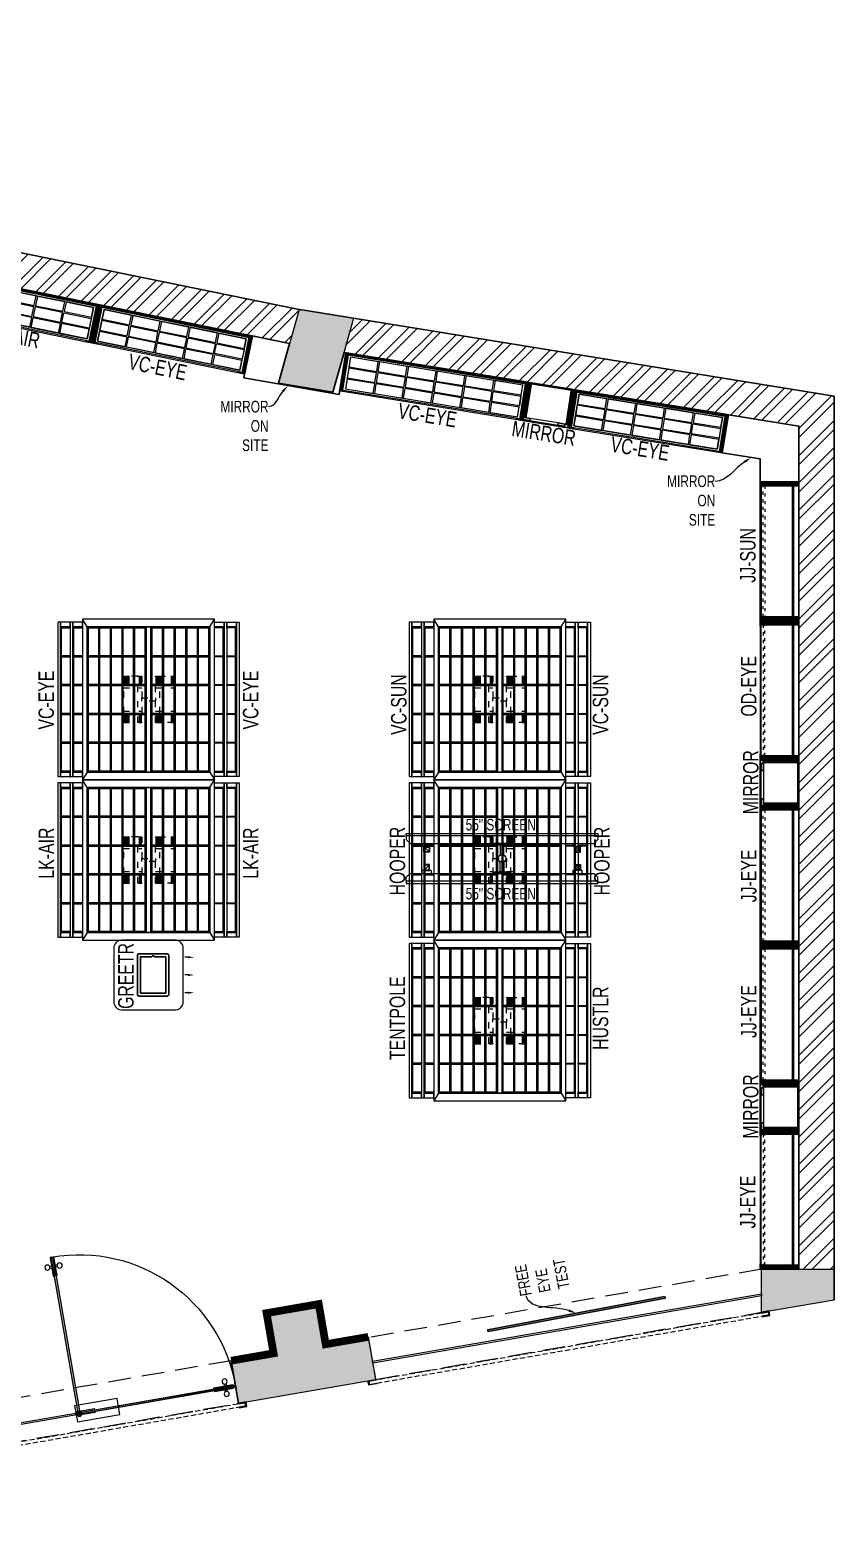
# Model space of a CAD drawing. Header units: feet. Extents: x 5858550 to 5870167, y -5283948 to -5274256.
# Drawn here: x 5864957 to 5870167, y -5283929 to -5274256 of the extents above; entities that cross this region are included whole.
import ezdxf
from ezdxf import colors
from ezdxf.entities.mleader import LeaderData, LeaderLine
from ezdxf.math import Vec2, Vec3

# ---------------------------------------------------------------- set-up
doc = ezdxf.new("R2010")
doc.units = ezdxf.units.FT
doc.header["$LTSCALE"] = 33
doc.header["$MEASUREMENT"] = 0
for name, pattern in [('ACAD_ISO03W100', [30, 12, -18]), ('DASHDOT2', [0.5, 0.25, -0.125, 0, -0.125]), ('HIDDEN', [9.525, 6.35, -3.175]), ('HIDDENX2', [0.75, 0.5, -0.25])]:
    doc.linetypes.add(name, pattern=pattern)
for name, color, linetype, lineweight in [('A-COL', 243, 'Continuous', 9), ('A-Glazing', 4, 'Continuous', 20), ('A-shutter', 8, 'Continuous', 18), ('beam', 90, 'Continuous', 9), ('column hatch', 5, 'Continuous', 0), ('Glazing', 141, 'Continuous', 15), ('LENS-DIM', 252, 'Continuous', 5), ('LENS-PARTITION', 21, 'Continuous', 25), ('LENS-TEXT', 31, 'Continuous', 5), ('LENS_TEXT', 31, 'Continuous', 5), ('LK-EQPMT', 3, 'Continuous', 18), ('LK-FF&E FLOOR', 1, 'Continuous', 9), ('LK-FF&E WALL', 1, 'Continuous', 9), ('LK-IT', 3, 'Continuous', 18), ('LK-MIRROR', 133, 'Continuous', 13), ('LN-ELEVATION-1', 81, 'Continuous', 25), ('LN-ELEVATION-2', 103, 'Continuous', 20), ('LN-ELEVATION-3', 125, 'Continuous', 18), ('LN-ELEVATION-4', 145, 'Continuous', 13), ('LN-ELEVATION-5', 167, 'Continuous', 5), ('LN-HATCH', 251, 'Continuous', 0), ('PLANO-CARPET', 3, 'Continuous', 18), ('PLANO-TXT', 252, 'Continuous', 5), ('rolling shutter', 1, 'Continuous', 5)]:
    doc.layers.add(name, color=color, linetype=linetype, lineweight=lineweight)
doc.layers.add('A-WALL', color=1, linetype='Continuous')
doc.styles.add('LK TXT', font='GILC____.TTF', dxfattribs={"height": 100})
doc.styles.get("Standard").update_dxf_attribs({"font": 'GILC____.TTF'})
pattern_1 = [(45, (7858558.917, 3503823.203), (-4.4901280605, 4.4901280605), [])]
pattern_2 = [(45, (4208834.247, 1706614.74), (-4.4901280605, 4.4901280605), [])]
pattern_3 = [(45, (4209134.247, 1706614.74), (-4.4901280605, 4.4901280605), [])]
pattern_4 = [(45, (7858054.0837, 3504049.203), (-4.4901280605, 4.4901280605), [])]

# ---------------------------------------------------------------- blocks, each defined once
blk = doc.blocks.new('*U41')
at = {"layer": 'A-shutter', "color": 5, "ltscale": 10}
for points in [[(41038450.5, -1561539.2), (41038450.5, -1561544.2), (41038405.5, -1561544.2), (41038405.5, -1561564.2), (41038450.5, -1561564.2), (41038450.5, -1561569.2), (41038400.5, -1561569.2), (41038400.5, -1561539.2)], [(41040988.2, -1561539.2), (41040988.2, -1561544.2), (41041033.2, -1561544.2), (41041033.2, -1561564.2), (41040988.2, -1561564.2), (41040988.2, -1561569.2), (41041038.2, -1561569.2), (41041038.2, -1561539.2)]]:
    blk.add_lwpolyline(points, close=True, dxfattribs=at)
at = {"layer": 'A-shutter', "color": 5, "linetype": 'HIDDENX2', "ltscale": 2}
blk.add_lwpolyline([(41038405.5, -1561544.2), (41038405.5, -1561564.2), (41041033.2, -1561564.2), (41041033.2, -1561544.2)], close=True, dxfattribs=at)
blk = doc.blocks.new('*U42')
at = {"layer": 'A-shutter', "color": 5, "ltscale": 10}
for points in [[(41038450.5, -1561539.2), (41038450.5, -1561544.2), (41038405.5, -1561544.2), (41038405.5, -1561564.2), (41038450.5, -1561564.2), (41038450.5, -1561569.2), (41038400.5, -1561569.2), (41038400.5, -1561539.2)], [(41041097.5, -1561539.2), (41041097.5, -1561544.2), (41041142.5, -1561544.2), (41041142.5, -1561564.2), (41041097.5, -1561564.2), (41041097.5, -1561569.2), (41041147.5, -1561569.2), (41041147.5, -1561539.2)]]:
    blk.add_lwpolyline(points, close=True, dxfattribs=at)
at = {"layer": 'A-shutter', "color": 5, "linetype": 'HIDDENX2', "ltscale": 2}
blk.add_lwpolyline([(41038405.5, -1561544.2), (41038405.5, -1561564.2), (41041142.5, -1561564.2), (41041142.5, -1561544.2)], close=True, dxfattribs=at)
blk = doc.blocks.new('A$C068cc6a0')
at = {"layer": 'column hatch'}
h = blk.add_hatch(color=8, dxfattribs=at)
h.dxf.hatch_style = 1
h.paths.add_polyline_path([(1609.4, -4214.4), (1330, -4214.4), (1330, -4544.6), (1609.4, -4544.6)])
h.paths.add_polyline_path([(1866.3, -352.1), (1582.5, -294.2), (1511.7, -577.3), (1812.6, -626.1)])
h.paths.add_polyline_path([(5298.5, -1037.3), (4945.3, -980), (4811.7, -1458.5), (5164.9, -1515.8)])
h.paths.add_polyline_path([(5393.3, -7636.6), (5118, -7684.5), (5072.7, -7424.1), (4734.9, -7482.8), (4780.2, -7743.2), (4504.9, -7791.1), (4552.7, -8066.4), (5441.1, -7911.9)])
h.paths.add_polyline_path([(8411.3, -7197.9), (7941.4, -7197.9), (7941.4, -7477.3), (8411.3, -7395.6)])
h.paths.add_polyline_path([(1924.9, -8241), (1646.2, -8261), (1642.5, -8210.3), (1363.9, -8230.3), (1367.5, -8281), (1304.1, -8285.5), (1088.8, -8301), (1108.8, -8579.7), (1944.9, -8519.7)])
at = {"layer": 'LN-HATCH'}
h = blk.add_hatch(dxfattribs=at)
h.set_pattern_fill('ANSI32', color=256, scale=333, angle=180)
h.set_pattern_definition([(225, (-5972315.66, 5275308.9), (88.2999593, -88.2999593), []), (225, (-5972374.53, 5275308.9), (88.2999593, -88.2999593), [])])
h.paths.add_polyline_path([(-2365.3, -3862.6), (-2381.2, -4116.1), (-429.2, -4238.1), (-413.3, -3984.6)], flags=17)
h.paths.add_polyline_path([(-1524.1, 528), (1524.1, -528), (1582.5, -294.2), (1497, -276.7), (-1698.9, 830.5), (-2544.8, -3584.5), (-3205.3, -8843.2), (-2973.1, -8829), (-2381.2, -4116.1), (-2365.3, -3862.6)])
h.paths.add_polyline_path([(1866.3, -352.1), (1822.3, -576.5), (4883.4, -1201.6), (4945.3, -980), (4924.6, -976.7)])
h.paths.add_polyline_path([(5298.5, -1037.3), (5236.6, -1258.9), (8182.7, -1736.8), (8182.7, -7197.9), (8411.3, -7197.9), (8411.3, -1542.2)])
at = {"layer": 'A-COL'}
for p, q in [((4945.3, -980), (4811.7, -1458.5)), ((5298.5, -1037.3), (5164.9, -1515.8)), ((5164.9, -1515.8), (4811.7, -1458.5)), ((7941.4, -7477.3), (7941.4, -7197.9)), ((7941.4, -7197.9), (8411.3, -7197.9)), ((4734.9, -7482.8), (5072.7, -7424.1)), ((5072.7, -7424.1), (5118, -7684.5)), ((7941.4, -7477.3), (8411.3, -7395.6)), ((4780.2, -7743.2), (4734.9, -7482.8)), ((5118, -7684.5), (5393.3, -7636.6)), ((5393.3, -7636.6), (5441.1, -7911.9)), ((4780.2, -7743.2), (4504.9, -7791.1)), ((4504.9, -7791.1), (4552.7, -8066.4)), ((4552.7, -8066.4), (5441.1, -7911.9))]:
    blk.add_line(p, q, dxfattribs=at)
at = {"layer": 'A-Glazing'}
for points in [[(5420.8, -7794.8), (7941.4, -7358.5), (7941.4, -7370.7), (5422.8, -7806.6)], [(1936.3, -8400.5), (4532.7, -7951.2), (4534.8, -7963), (1937.2, -8412.6)]]:
    blk.add_lwpolyline(points, close=True, dxfattribs=at)
at = {"layer": 'A-WALL'}
for p, q in [((1497, -276.7), (4924.6, -976.7)), ((1822.3, -576.5), (4883.4, -1201.6)), ((8411.3, -1542.2), (4924.6, -976.7)), ((8182.7, -1736.8), (5236.6, -1258.9)), ((8411.3, -7395.6), (8411.3, -1542.2)), ((8182.7, -7197.9), (8182.7, -1736.8))]:
    blk.add_line(p, q, dxfattribs=at)
at = {"layer": 'beam', "linetype": 'HIDDEN', "ltscale": 0.7}
for points in [[(7941.4, -7477.3), (7941.4, -7197.9), (5394, -7640.7), (5441.1, -7911.9)], [(4552.7, -8066.4), (4504.9, -7791.1), (1924.9, -8241), (1944.9, -8519.7)]]:
    blk.add_lwpolyline(points, close=True, dxfattribs=at)
at = {"layer": 'rolling shutter', "rotation": 9.861570858047878}
for name, p in [('*U41', (-40694084.7, -5498032.4)), ('*U42', (-40697580.9, -5498640.2))]:
    blk.add_blockref(name, p, dxfattribs=at)
blk = doc.blocks.new('VC HD 1010')
at = {"layer": 'LN-HATCH', "ltscale": 0.5}
h = blk.add_hatch(dxfattribs=at)
h.set_pattern_fill('ANSI31', color=256, scale=2)
h.set_pattern_definition([(45, (3761554.586, 1795022.936), (-4.490128061, 4.490128061), [])])
h.paths.add_polyline_path([(-505.2, 24), (-505.2, -166), (-499.2, -166), (-499.2, -176), (-505.2, -176), (-505.2, -220), (-487.2, -220), (-487.2, 24)])
h = blk.add_hatch(dxfattribs=at)
h.set_pattern_fill('ANSI31', color=256, scale=2)
h.set_pattern_definition(pattern_1)
h.paths.add_polyline_path([(504.8, 24), (504.8, -166), (498.8, -166), (498.8, -176), (504.8, -176), (504.8, -220), (486.8, -220), (486.8, 24)])
h = blk.add_hatch(dxfattribs=at)
h.set_pattern_fill('ANSI31', color=256, scale=2)
h.set_pattern_definition([(45, (7858741.917, 3503823.203), (-4.4901280605, 4.4901280605), [])])
h.paths.add_polyline_path([(-470.2, -220), (-470.2, -226), (-505.2, -226), (-505.2, -220)])
h = blk.add_hatch(dxfattribs=at)
h.set_pattern_fill('ANSI31', color=256, scale=2)
h.set_pattern_definition(pattern_1)
h.paths.add_polyline_path([(476.8, -220), (476.8, -226), (511.8, -226), (511.8, -220)])
at = {"layer": 'LN-ELEVATION-1', "ltscale": 0.5}
for points in [[(-505.2, 24), (-505.2, -166), (-499.2, -166), (-499.2, -176), (-505.2, -176), (-505.2, -220), (-487.2, -220), (-487.2, 24)], [(486.8, 12), (-487.2, 12), (-487.2, 18), (486.8, 18)], [(504.8, 24), (504.8, -166), (498.8, -166), (498.8, -176), (504.8, -176), (504.8, -220), (486.8, -220), (486.8, 24)], [(-470.2, -220), (-470.2, -226), (-505.2, -226), (-505.2, -220)], [(469.8, -220), (469.8, -226), (504.8, -226), (504.8, -220)]]:
    blk.add_lwpolyline(points, close=True, dxfattribs=at)
at = {"layer": 'LN-ELEVATION-2', "ltscale": 0.5}
blk.add_lwpolyline([(470.2, 0), (-470.2, 0), (-470.2, -208), (470.2, -208)], close=True, dxfattribs=at)
at = {"layer": 'LN-ELEVATION-3', "ltscale": 0.5}
for p, q in [((-487.2, 24), (486.8, 24)), ((-470.2, -220), (469.8, -220)), ((469.8, -226), (-470.2, -226))]:
    blk.add_line(p, q, dxfattribs=at)
for points in [[(-470.2, 0), (-288.5, 0), (-288.5, -64), (-470.2, -64)], [(-280.5, 0), (-98.8, 0), (-98.8, -64), (-280.5, -64)], [(-90.8, 0), (90.8, 0), (90.8, -64), (-90.8, -64)], [(98.8, 0), (280.5, 0), (280.5, -64), (98.8, -64)], [(288.5, 0), (470.2, 0), (470.2, -64), (288.5, -64)], [(-470.2, -136), (-288.5, -136), (-288.5, -72), (-470.2, -72)], [(-280.5, -72), (-98.8, -72), (-98.8, -136), (-280.5, -136)], [(-90.8, -72), (90.8, -72), (90.8, -136), (-90.8, -136)], [(98.8, -72), (280.5, -72), (280.5, -136), (98.8, -136)], [(288.5, -72), (470.2, -72), (470.2, -136), (288.5, -136)], [(-470.2, -144), (-288.5, -144), (-288.5, -208), (-470.2, -208)], [(-280.5, -144), (-98.8, -144), (-98.8, -208), (-280.5, -208)], [(-90.8, -144), (90.8, -144), (90.8, -208), (-90.8, -208)], [(98.8, -144), (280.5, -144), (280.5, -208), (98.8, -208)], [(288.5, -144), (470.2, -144), (470.2, -208), (288.5, -208)]]:
    blk.add_lwpolyline(points, close=True, dxfattribs=at)
blk = doc.blocks.new('GREETR 450x450')
at = {"layer": 'LN-ELEVATION-1', "linetype": 'ByBlock', "lineweight": -2}
for p, q in [((481.3, 339.7), (461, 339.7)), ((481.3, 225), (461, 225)), ((481.3, 110.3), (461, 110.3))]:
    blk.add_line(p, q, dxfattribs=at)
at = {"layer": 'LN-ELEVATION-1'}
for points in [[(355.5, 98.3), (355.5, 352.3, 0.414214), (345.5, 362.3), (163.5, 362.3, 0.414214), (153.5, 352.3), (153.5, 98.3, 0.414214), (163.5, 88.3), (345.5, 88.3, 0.414214)], [(264, 342.8), (336.5, 342.8), (336.5, 107.8), (172.5, 107.8), (172.5, 342.8), (245, 342.8, 0.327538), (246.9, 344.2, -0.733799), (262.1, 344.2, 0.327538)]]:
    blk.add_lwpolyline(points, format="xyb", close=True, dxfattribs=at)
at = {"layer": 'LN-ELEVATION-1', "linetype": 'ByBlock', "lineweight": -2}
for points in [[(481.3, 346.4), (481.3, 333.1), (521.3, 339.7)], [(481.3, 231.7), (481.3, 218.3), (521.3, 225)], [(481.3, 116.9), (481.3, 103.6), (521.3, 110.3)]]:
    blk.add_solid(points, dxfattribs=at)
at = {"layer": 'LN-ELEVATION-2'}
blk.add_lwpolyline([(50, 0), (400, 0, 0.414214), (450, 50), (450, 400, 0.414214), (400, 450), (50, 450, 0.414214), (0, 400), (0, 50, 0.414214)], format="xyb", close=True, dxfattribs=at)
at = {"layer": 'LENS-TEXT', "color": 0, "linetype": 'Continuous', "ltscale": 3, "insert": (78.9, 218.7), "char_height": 100, "attachment_point": 5, "rotation": 90, "style": 'LK TXT'}
blk.add_mtext_dynamic_manual_height_columns('GREETR', width=353.056, gutter_width=0.5, heights=[0], dxfattribs=at)
blk = doc.blocks.new('JJ SH 900')
at = {"layer": 'LN-HATCH', "ltscale": 0.5}
h = blk.add_hatch(dxfattribs=at)
h.set_pattern_fill('ANSI31', color=256, scale=50)
h.paths.add_polyline_path([(-911.8, 0), (-911.8, -190), (-905.8, -190), (-905.8, -200), (-911.8, -200), (-911.8, -244), (-886.8, -244), (-886.8, 0)])
h = blk.add_hatch(dxfattribs=at)
h.set_pattern_fill('ANSI31', color=256, scale=2)
h.set_pattern_definition(pattern_2)
h.paths.add_polyline_path([(-11.8, 0), (-11.8, -190), (-17.8, -190), (-17.8, -200), (-11.8, -200), (-11.8, -244), (-36.8, -244), (-36.8, 0)])
h = blk.add_hatch(dxfattribs=at)
h.set_pattern_fill('ANSI31', color=256, scale=2)
h.set_pattern_definition(pattern_3)
h.paths.add_polyline_path([(-36.8, -40), (-886.8, -40), (-886.8, -34), (-36.8, -34)])
h = blk.add_hatch(dxfattribs=at)
h.set_pattern_fill('ANSI31', color=256, scale=2)
h.set_pattern_definition(pattern_3)
h.paths.add_polyline_path([(-876.8, -244), (-876.8, -250), (-911.8, -250), (-911.8, -244)])
h = blk.add_hatch(dxfattribs=at)
h.set_pattern_fill('ANSI31', color=256, scale=2)
h.set_pattern_definition(pattern_2)
h.paths.add_polyline_path([(-46.8, -244), (-46.8, -250), (-11.8, -250), (-11.8, -244)])
at = {"layer": 'LN-ELEVATION-1', "ltscale": 0.5}
for points in [[(-911.8, 0), (-911.8, -190), (-905.8, -190), (-905.8, -200), (-911.8, -200), (-911.8, -244), (-886.8, -244), (-886.8, 0)], [(-11.8, 0), (-11.8, -190), (-17.8, -190), (-17.8, -200), (-11.8, -200), (-11.8, -244), (-36.8, -244), (-36.8, 0)], [(-36.8, -40), (-886.8, -40), (-886.8, -34), (-36.8, -34)], [(-876.8, -244), (-876.8, -250), (-911.8, -250), (-911.8, -244)], [(-46.8, -244), (-46.8, -250), (-11.8, -250), (-11.8, -244)]]:
    blk.add_lwpolyline(points, close=True, dxfattribs=at)
at = {"layer": 'LN-ELEVATION-3', "ltscale": 0.5}
for p, q in [((-886.8, 0), (-36.8, 0)), ((-876.8, -244), (-46.8, -244)), ((-46.8, -250), (-876.8, -250))]:
    blk.add_line(p, q, dxfattribs=at)
at = {"layer": 'LN-ELEVATION-4', "linetype": 'ACAD_ISO03W100', "ltscale": 0.05}
blk.add_lwpolyline([(-886.8, -220), (-36.8, -220), (-36.8, -232), (-886.8, -232)], close=True, dxfattribs=at)
blk = doc.blocks.new('MIRROR')
at = {"layer": 'LN-HATCH', "ltscale": 0.5}
h = blk.add_hatch(dxfattribs=at)
h.set_pattern_fill('ANSI31', color=256, scale=2)
h.set_pattern_definition([(45, (4060433.7416, 1708720.787), (-4.4901280605, 4.4901280605), [])])
h.paths.add_polyline_path([(212.9, 101.3), (230.9, 101.3), (230.9, -127.7), (212.9, -127.7)])
h.paths.add_polyline_path([(230.9, 95.3), (494.9, 95.3), (494.9, 101.3), (230.9, 101.3)])
h.paths.add_polyline_path([(512.9, 101.3), (494.9, 101.3), (494.9, -127.7), (512.9, -127.7)])
at = {"layer": 'Defpoints'}
blk.add_lwpolyline([(512.9, 101.3), (212.9, 101.3), (212.9, -148.7), (512.9, -148.7)], close=True, dxfattribs=at)
at = {"layer": 'LN-ELEVATION-1'}
for points in [[(212.9, 101.3), (230.9, 101.3), (230.9, -127.7), (212.9, -127.7)], [(230.9, 95.3), (494.9, 95.3), (494.9, 101.3), (230.9, 101.3)], [(512.9, 101.3), (494.9, 101.3), (494.9, -127.7), (512.9, -127.7)], [(259.9, -141.7), (259.9, -127.7), (214.9, -127.7), (214.9, -148.7), (223.9, -148.7), (223.9, -147.2), (216.4, -147.2), (216.4, -141.7)], [(442.9, -141.7), (442.9, -127.7), (487.9, -127.7), (487.9, -148.7), (478.9, -148.7), (478.9, -147.2), (486.4, -147.2), (486.4, -141.7)], [(504.9, -148.7), (504.9, -147.2), (509.4, -147.2), (509.4, -129.2), (487.9, -129.2), (487.9, -127.7), (510.9, -127.7), (510.9, -148.7)]]:
    blk.add_lwpolyline(points, close=True, dxfattribs=at)
at = {"layer": 'LN-ELEVATION-2', "color": 4, "lineweight": 0}
blk.add_lwpolyline([(216.4, -141.7), (486.4, -141.7), (486.4, -147.2), (216.4, -147.2)], close=True, dxfattribs=at)
at = {"layer": 'LN-ELEVATION-2'}
blk.add_lwpolyline([(259.9, -141.7), (442.9, -141.7), (442.9, -127.7), (259.9, -127.7)], close=True, dxfattribs=at)
at = {"layer": 'LN-ELEVATION-4', "ltscale": 0.5}
blk.add_line((478.9, -148.7), (223.9, -148.7), dxfattribs=at)
blk = doc.blocks.new('VC HD 1200')
at = {"layer": 'LN-HATCH', "ltscale": 0.5}
h = blk.add_hatch(dxfattribs=at)
h.set_pattern_fill('ANSI31', color=256, scale=2)
h.set_pattern_definition([(45, (3760859.753, 1795248.936), (-4.490128061, 4.490128061), [])])
h.paths.add_polyline_path([(-1200, 250), (-1200, 60), (-1194, 60), (-1194, 50), (-1200, 50), (-1200, 6), (-1182, 6), (-1182, 250)])
h = blk.add_hatch(dxfattribs=at)
h.set_pattern_fill('ANSI31', color=256, scale=2)
h.set_pattern_definition(pattern_4)
h.paths.add_polyline_path([(0, 250), (0, 60), (-6, 60), (-6, 50), (0, 50), (0, 6), (-18, 6), (-18, 250)])
h = blk.add_hatch(dxfattribs=at)
h.set_pattern_fill('ANSI31', color=256, scale=2)
h.set_pattern_definition([(45, (7858047.0837, 3504049.203), (-4.4901280605, 4.4901280605), [])])
h.paths.add_polyline_path([(-1165, 6), (-1165, 0), (-1200, 0), (-1200, 6)])
h = blk.add_hatch(dxfattribs=at)
h.set_pattern_fill('ANSI31', color=256, scale=2)
h.set_pattern_definition(pattern_4)
h.paths.add_polyline_path([(-28, 6), (-28, 0), (0, 0), (0, 6)])
at = {"layer": 'LN-ELEVATION-1', "ltscale": 0.5}
for points in [[(-1200, 250), (-1200, 60), (-1194, 60), (-1194, 50), (-1200, 50), (-1200, 6), (-1182, 6), (-1182, 250)], [(-18, 238), (-1182, 238), (-1182, 244), (-18, 244)], [(0, 250), (0, 60), (-6, 60), (-6, 50), (0, 50), (0, 6), (-18, 6), (-18, 250)], [(-1165, 6), (-1165, 0), (-1200, 0), (-1200, 6)], [(-35, 6), (-35, 0), (0, 0), (0, 6)]]:
    blk.add_lwpolyline(points, close=True, dxfattribs=at)
at = {"layer": 'LN-ELEVATION-3', "ltscale": 0.5}
for p, q in [((-1182, 250), (-18, 250)), ((-1165, 6), (-35, 6)), ((-35, 0), (-1165, 0))]:
    blk.add_line(p, q, dxfattribs=at)
for points in [[(-1165, 226), (-35, 226), (-35, 18), (-1165, 18)], [(-1165, 226), (-983.3, 226), (-983.3, 162), (-1165, 162)], [(-975.3, 226), (-793.7, 226), (-793.7, 162), (-975.3, 162)], [(-785.7, 226), (-604, 226), (-604, 162), (-785.7, 162)], [(-596, 226), (-414.3, 226), (-414.3, 162), (-596, 162)], [(-406.3, 226), (-224.7, 226), (-224.7, 162), (-406.3, 162)], [(-216.7, 226), (-35, 226), (-35, 162), (-216.7, 162)], [(-1165, 90), (-983.3, 90), (-983.3, 154), (-1165, 154)], [(-975.3, 154), (-793.7, 154), (-793.7, 90), (-975.3, 90)], [(-785.7, 154), (-604, 154), (-604, 90), (-785.7, 90)], [(-596, 154), (-414.3, 154), (-414.3, 90), (-596, 90)], [(-406.3, 154), (-224.7, 154), (-224.7, 90), (-406.3, 90)], [(-216.7, 154), (-35, 154), (-35, 90), (-216.7, 90)], [(-1165, 82), (-983.3, 82), (-983.3, 18), (-1165, 18)], [(-975.3, 82), (-793.7, 82), (-793.7, 18), (-975.3, 18)], [(-785.7, 82), (-604, 82), (-604, 18), (-785.7, 18)], [(-596, 82), (-414.3, 82), (-414.3, 18), (-596, 18)], [(-406.3, 82), (-224.7, 82), (-224.7, 18), (-406.3, 18)], [(-216.7, 82), (-35, 82), (-35, 18), (-216.7, 18)]]:
    blk.add_lwpolyline(points, close=True, dxfattribs=at)
blk = doc.blocks.new('ffgd')
at = {"layer": 'LN-ELEVATION-4', "linetype": 'ACAD_ISO03W100', "ltscale": 0.1}
blk.add_lwpolyline([(0, 47.3), (0, -41.5), (-20, -41.5), (-20, 47.3)], close=True, dxfattribs=at)
at = {"layer": 'LN-ELEVATION-5', "linetype": 'ACAD_ISO03W100', "ltscale": 0.1}
for p, q in [((-159.9, 165.7), (-159.9, 47.3)), ((-159.7, 165.7), (-159.7, 47.3)), ((-159.4, 165.7), (-159.4, 47.3)), ((-159, 165.7), (-159, 47.3)), ((-158.5, 165.7), (-158.5, 47.3)), ((-157.9, 165.7), (-157.9, 47.3)), ((-157.1, 165.7), (-157.1, 47.3)), ((-156.1, 165.7), (-156.1, 47.3)), ((-154.1, 165.7), (-154.1, 47.3)), ((-151.1, 165.7), (-151.1, 47.3)), ((-146.1, 165.7), (-146.1, 47.3)), ((-141.1, 165.7), (-141.1, 47.3)), ((-135.1, 165.7), (-135.1, 47.3)), ((-128.1, 165.7), (-128.1, 47.3)), ((-120.1, 165.7), (-120.1, 47.3)), ((-111.1, 165.7), (-111.1, 47.3)), ((-102.1, 165.7), (-102.1, 47.3)), ((-85, 165.7), (-85, 47.3)), ((65, 165.7), (65, 47.3)), ((82.1, 165.7), (82.1, 47.3)), ((91.1, 165.7), (91.1, 47.3)), ((100.1, 165.7), (100.1, 47.3)), ((108.1, 165.7), (108.1, 47.3)), ((115.1, 165.7), (115.1, 47.3)), ((121.1, 165.7), (121.1, 47.3)), ((126.1, 165.7), (126.1, 47.3)), ((131.1, 165.7), (131.1, 47.3)), ((134.1, 165.7), (134.1, 47.3)), ((136.1, 165.7), (136.1, 47.3)), ((137.1, 165.7), (137.1, 47.3)), ((137.9, 165.7), (137.9, 47.3)), ((138.5, 165.7), (138.5, 47.3)), ((139, 165.7), (139, 47.3)), ((139.4, 165.7), (139.4, 47.3)), ((139.7, 165.7), (139.7, 47.3)), ((139.9, 165.7), (139.9, 47.3)), ((-159.9, -41.5), (-159.9, -159.9)), ((-159.7, -41.5), (-159.7, -159.9)), ((-159.4, -41.5), (-159.4, -159.9)), ((-159, -41.5), (-159, -159.9)), ((-158.5, -41.5), (-158.5, -159.9)), ((-157.9, -41.5), (-157.9, -159.9)), ((-157.1, -41.5), (-157.1, -159.9)), ((-156.1, -41.5), (-156.1, -159.9)), ((-154.1, -41.5), (-154.1, -159.9)), ((-151.1, -41.5), (-151.1, -159.9)), ((-146.1, -41.5), (-146.1, -159.9)), ((-141.1, -41.5), (-141.1, -159.9)), ((-135.1, -41.5), (-135.1, -159.9)), ((-128.1, -41.5), (-128.1, -159.9)), ((-120.1, -41.5), (-120.1, -159.9)), ((-111.1, -41.5), (-111.1, -159.9)), ((-102.1, -41.5), (-102.1, -159.9)), ((-85, -41.5), (-85, -159.9)), ((65, -41.5), (65, -159.9)), ((82.1, -41.5), (82.1, -159.9)), ((91.1, -41.5), (91.1, -159.9)), ((100.1, -41.5), (100.1, -159.9)), ((108.1, -41.5), (108.1, -159.9)), ((115.1, -41.5), (115.1, -159.9)), ((121.1, -41.5), (121.1, -159.9)), ((126.1, -41.5), (126.1, -159.9)), ((131.1, -41.5), (131.1, -159.9)), ((134.1, -41.5), (134.1, -159.9)), ((136.1, -41.5), (136.1, -159.9)), ((137.1, -41.5), (137.1, -159.9)), ((137.9, -41.5), (137.9, -159.9)), ((138.5, -41.5), (138.5, -159.9)), ((139, -41.5), (139, -159.9)), ((139.4, -41.5), (139.4, -159.9)), ((139.7, -41.5), (139.7, -159.9)), ((139.9, -41.5), (139.9, -159.9))]:
    blk.add_line(p, q, dxfattribs=at)
for points in [[(140, 73), (140, 165.7), (-160, 165.7), (-160, 73)], [(140, -67.1), (140, -159.9), (-160, -159.9), (-160, -67.1)]]:
    blk.add_lwpolyline(points, dxfattribs=at)
for points in [[(140, 73), (140, 47.3), (-160, 47.3), (-160, 73)], [(140, -41.5), (140, -67.1), (-160, -67.1), (-160, -41.5)]]:
    blk.add_lwpolyline(points, close=True, dxfattribs=at)
blk = doc.blocks.new('EURO 1040 x 1175')
at = {"layer": 'LN-ELEVATION-1'}
for points in [[(-470, -327.4), (470, -327.4), (470, 467.6), (-470, 467.6)], [(-470, 85.1), (470, 85.1), (470, 467.6), (-470, 467.6)], [(-470, 386.6), (-283.2, 386.6), (-283.2, 392.6), (-470, 392.6)], [(-283.2, 85.1), (-277.2, 85.1), (-277.2, 467.6), (-283.2, 467.6)], [(-277.2, 386.6), (-96.4, 386.6), (-96.4, 392.6), (-277.2, 392.6)], [(-96.4, 85.1), (-90.4, 85.1), (-90.4, 467.6), (-96.4, 467.6)], [(-90.4, 386.6), (90.4, 386.6), (90.4, 392.6), (-90.4, 392.6)], [(90.4, 85.1), (96.4, 85.1), (96.4, 467.6), (90.4, 467.6)], [(96.4, 386.6), (277.2, 386.6), (277.2, 392.6), (96.4, 392.6)], [(277.2, 85.1), (283.2, 85.1), (283.2, 467.6), (277.2, 467.6)], [(283.2, 386.6), (470, 386.6), (470, 392.6), (283.2, 392.6)], [(-470, 311.2), (-283.2, 311.2), (-283.2, 317.2), (-470, 317.2)], [(-277.2, 311.2), (-96.4, 311.2), (-96.4, 317.2), (-277.2, 317.2)], [(-90.4, 311.2), (90.4, 311.2), (90.4, 317.2), (-90.4, 317.2)], [(96.4, 311.2), (277.2, 311.2), (277.2, 317.2), (96.4, 317.2)], [(283.2, 311.2), (470, 311.2), (470, 317.2), (283.2, 317.2)], [(-470, 235.8), (-283.2, 235.8), (-283.2, 241.8), (-470, 241.8)], [(-277.2, 235.8), (-96.4, 235.8), (-96.4, 241.8), (-277.2, 241.8)], [(-90.4, 235.8), (90.4, 235.8), (90.4, 241.8), (-90.4, 241.8)], [(96.4, 235.8), (277.2, 235.8), (277.2, 241.8), (96.4, 241.8)], [(283.2, 235.8), (470, 235.8), (470, 241.8), (283.2, 241.8)], [(-470, 160.4), (-283.2, 160.4), (-283.2, 166.4), (-470, 166.4)], [(-277.2, 160.4), (-96.4, 160.4), (-96.4, 166.4), (-277.2, 166.4)], [(-90.4, 160.4), (90.4, 160.4), (90.4, 166.4), (-90.4, 166.4)], [(96.4, 160.4), (277.2, 160.4), (277.2, 166.4), (96.4, 166.4)], [(283.2, 160.4), (470, 160.4), (470, 166.4), (283.2, 166.4)], [(-470, 85.1), (470, 85.1), (470, 55.1), (-470, 55.1)], [(-470, 55.1), (470, 55.1), (470, -327.4), (-470, -327.4)], [(-283.2, 55.1), (-277.2, 55.1), (-277.2, -327.4), (-283.2, -327.4)], [(-96.4, 55.1), (-90.4, 55.1), (-90.4, -327.4), (-96.4, -327.4)], [(90.4, 55.1), (96.4, 55.1), (96.4, -327.4), (90.4, -327.4)], [(277.2, 55.1), (283.2, 55.1), (283.2, -327.4), (277.2, -327.4)], [(-470, -20.3), (-283.2, -20.3), (-283.2, -26.3), (-470, -26.3)], [(-470, -95.7), (-283.2, -95.7), (-283.2, -101.7), (-470, -101.7)], [(-277.2, -20.3), (-96.4, -20.3), (-96.4, -26.3), (-277.2, -26.3)], [(-277.2, -95.7), (-96.4, -95.7), (-96.4, -101.7), (-277.2, -101.7)], [(-90.4, -20.3), (90.4, -20.3), (90.4, -26.3), (-90.4, -26.3)], [(-90.4, -95.7), (90.4, -95.7), (90.4, -101.7), (-90.4, -101.7)], [(96.4, -20.3), (277.2, -20.3), (277.2, -26.3), (96.4, -26.3)], [(96.4, -95.7), (277.2, -95.7), (277.2, -101.7), (96.4, -101.7)], [(283.2, -20.3), (470, -20.3), (470, -26.3), (283.2, -26.3)], [(283.2, -95.7), (470, -95.7), (470, -101.7), (283.2, -101.7)], [(-470, -171.1), (-283.2, -171.1), (-283.2, -177.1), (-470, -177.1)], [(-277.2, -171.1), (-96.4, -171.1), (-96.4, -177.1), (-277.2, -177.1)], [(-90.4, -171.1), (90.4, -171.1), (90.4, -177.1), (-90.4, -177.1)], [(96.4, -171.1), (277.2, -171.1), (277.2, -177.1), (96.4, -177.1)], [(283.2, -171.1), (470, -171.1), (470, -177.1), (283.2, -177.1)], [(-470, -246.4), (-283.2, -246.4), (-283.2, -252.4), (-470, -252.4)], [(-277.2, -246.4), (-96.4, -246.4), (-96.4, -252.4), (-277.2, -252.4)], [(-90.4, -246.4), (90.4, -246.4), (90.4, -252.4), (-90.4, -252.4)], [(96.4, -246.4), (277.2, -246.4), (277.2, -252.4), (96.4, -252.4)], [(283.2, -246.4), (470, -246.4), (470, -252.4), (283.2, -252.4)]]:
    blk.add_lwpolyline(points, close=True, dxfattribs=at)
for points in [[(-283.2, 461.6), (-464, 461.6), (-464, 317.2)], [(-96.4, 461.6), (-277.2, 461.6)], [(90.4, 461.6), (-90.4, 461.6)], [(277.2, 461.6), (96.4, 461.6)], [(464, 317.2), (464, 461.6), (283.2, 461.6)], [(-464, 311.2), (-464, 241.8)], [(464, 241.8), (464, 311.2)], [(-464, 235.8), (-464, 166.4)], [(464, 166.4), (464, 235.8)], [(-464, 160.4), (-464, 91.1), (-283.2, 91.1)], [(283.2, 91.1), (464, 91.1), (464, 160.4)], [(-464, -20.3), (-464, 49.1), (-283.2, 49.1)], [(-277.2, 91.1), (-96.4, 91.1)], [(-277.2, 49.1), (-96.4, 49.1)], [(-90.4, 91.1), (90.4, 91.1)], [(-90.4, 49.1), (90.4, 49.1)], [(96.4, 91.1), (277.2, 91.1)], [(96.4, 49.1), (277.2, 49.1)], [(283.2, 49.1), (464, 49.1), (464, -20.3)], [(-464, -95.7), (-464, -26.3)], [(464, -26.3), (464, -95.7)], [(-464, -171.1), (-464, -101.7)], [(-283.2, -321.4), (-464, -321.4), (-464, -177.1)], [(464, -177.1), (464, -321.4), (283.2, -321.4)], [(464, -101.7), (464, -171.1)], [(-96.4, -321.4), (-277.2, -321.4)], [(90.4, -321.4), (-90.4, -321.4)], [(277.2, -321.4), (96.4, -321.4)]]:
    blk.add_lwpolyline(points, dxfattribs=at)
at = {"layer": 'LN-ELEVATION-2'}
blk.add_lwpolyline([(-520, -357.4), (520, -357.4), (520, 497.6), (-520, 497.6)], close=True, dxfattribs=at)
for points in [[(-470, 467.6), (-520, 497.6)], [(470, 467.6), (520, 497.6)], [(-470, -327.4), (-520, -357.4)], [(470, -327.4), (520, -357.4)]]:
    blk.add_lwpolyline(points, dxfattribs=at)
at = {"layer": 'LN-ELEVATION-3'}
for points in [[(-500, 559.6), (500, 559.6), (500, 577.6), (-500, 577.6)], [(-500, 497.6), (-470, 497.6), (-470, 559.6), (-500, 559.6)], [(470, 497.6), (500, 497.6), (500, 559.6), (470, 559.6)], [(-500, -357.4), (-470, -357.4), (-470, -419.4), (-500, -419.4)], [(470, -357.4), (500, -357.4), (500, -419.4), (470, -419.4)], [(-500, -419.4), (500, -419.4), (500, -437.4), (-500, -437.4)]]:
    blk.add_lwpolyline(points, close=True, dxfattribs=at)
at = {"layer": 'LN-ELEVATION-4'}
for points in [[(-500, 639.6), (500, 639.6), (500, 657.6), (-500, 657.6)], [(-500, 577.6), (-470, 577.6), (-470, 639.6), (-500, 639.6)], [(470, 577.6), (500, 577.6), (500, 639.6), (470, 639.6)], [(-470, 497.6), (-464, 497.6), (-464, 559.6), (-470, 559.6)], [(-464, 553.6), (-283.2, 553.6), (-283.2, 559.6), (-464, 559.6)], [(-283.2, 497.6), (-277.2, 497.6), (-277.2, 559.6), (-283.2, 559.6)], [(-277.2, 553.6), (-96.4, 553.6), (-96.4, 559.6), (-277.2, 559.6)], [(-96.4, 497.6), (-90.4, 497.6), (-90.4, 559.6), (-96.4, 559.6)], [(-90.4, 553.6), (90.4, 553.6), (90.4, 559.6), (-90.4, 559.6)], [(90.4, 497.6), (96.4, 497.6), (96.4, 559.6), (90.4, 559.6)], [(96.4, 553.6), (277.2, 553.6), (277.2, 559.6), (96.4, 559.6)], [(277.2, 497.6), (283.2, 497.6), (283.2, 559.6), (277.2, 559.6)], [(283.2, 553.6), (464, 553.6), (464, 559.6), (283.2, 559.6)], [(464, 497.6), (470, 497.6), (470, 559.6), (464, 559.6)], [(-470, -357.4), (-464, -357.4), (-464, -419.4), (-470, -419.4)], [(-283.2, -357.4), (-277.2, -357.4), (-277.2, -419.4), (-283.2, -419.4)], [(-96.4, -357.4), (-90.4, -357.4), (-90.4, -419.4), (-96.4, -419.4)], [(90.4, -357.4), (96.4, -357.4), (96.4, -419.4), (90.4, -419.4)], [(277.2, -357.4), (283.2, -357.4), (283.2, -419.4), (277.2, -419.4)], [(464, -357.4), (470, -357.4), (470, -419.4), (464, -419.4)], [(-500, -437.4), (-470, -437.4), (-470, -499.4), (-500, -499.4)], [(-464, -413.4), (-283.2, -413.4), (-283.2, -419.4), (-464, -419.4)], [(-277.2, -413.4), (-96.4, -413.4), (-96.4, -419.4), (-277.2, -419.4)], [(-90.4, -413.4), (90.4, -413.4), (90.4, -419.4), (-90.4, -419.4)], [(96.4, -413.4), (277.2, -413.4), (277.2, -419.4), (96.4, -419.4)], [(283.2, -413.4), (464, -413.4), (464, -419.4), (283.2, -419.4)], [(470, -437.4), (500, -437.4), (500, -499.4), (470, -499.4)], [(-500, -499.4), (500, -499.4), (500, -517.4), (-500, -517.4)]]:
    blk.add_lwpolyline(points, close=True, dxfattribs=at)
at = {"layer": 'LN-ELEVATION-5'}
for points in [[(-470, 577.6), (-464, 577.6), (-464, 639.6), (-470, 639.6)], [(-464, 633.6), (-283.2, 633.6), (-283.2, 639.6), (-464, 639.6)], [(-283.2, 577.6), (-277.2, 577.6), (-277.2, 639.6), (-283.2, 639.6)], [(-277.2, 633.6), (-96.4, 633.6), (-96.4, 639.6), (-277.2, 639.6)], [(-96.4, 577.6), (-90.4, 577.6), (-90.4, 639.6), (-96.4, 639.6)], [(-90.4, 633.6), (90.4, 633.6), (90.4, 639.6), (-90.4, 639.6)], [(90.4, 577.6), (96.4, 577.6), (96.4, 639.6), (90.4, 639.6)], [(96.4, 633.6), (277.2, 633.6), (277.2, 639.6), (96.4, 639.6)], [(277.2, 577.6), (283.2, 577.6), (283.2, 639.6), (277.2, 639.6)], [(283.2, 633.6), (464, 633.6), (464, 639.6), (283.2, 639.6)], [(464, 577.6), (470, 577.6), (470, 639.6), (464, 639.6)], [(-470, -437.4), (-464, -437.4), (-464, -499.4), (-470, -499.4)], [(-283.2, -437.4), (-277.2, -437.4), (-277.2, -499.4), (-283.2, -499.4)], [(-96.4, -437.4), (-90.4, -437.4), (-90.4, -499.4), (-96.4, -499.4)], [(90.4, -437.4), (96.4, -437.4), (96.4, -499.4), (90.4, -499.4)], [(277.2, -437.4), (283.2, -437.4), (283.2, -499.4), (277.2, -499.4)], [(464, -437.4), (470, -437.4), (470, -499.4), (464, -499.4)], [(-464, -493.4), (-283.2, -493.4), (-283.2, -499.4), (-464, -499.4)], [(-277.2, -493.4), (-96.4, -493.4), (-96.4, -499.4), (-277.2, -499.4)], [(-90.4, -493.4), (90.4, -493.4), (90.4, -499.4), (-90.4, -499.4)], [(96.4, -493.4), (277.2, -493.4), (277.2, -499.4), (96.4, -499.4)], [(283.2, -493.4), (464, -493.4), (464, -499.4), (283.2, -499.4)]]:
    blk.add_lwpolyline(points, close=True, dxfattribs=at)
at = {"layer": 'LENS-DIM'}
blk.add_blockref('ffgd', (10, 67.1), dxfattribs=at)
blk = doc.blocks.new('Entrance Door')
at = {"layer": 'Glazing', "ltscale": 111}
blk.add_hatch(color=256, dxfattribs=at).paths.add_polyline_path([(18, -35), (18, -1235), (30, -1235), (30, -35)])
at = {"layer": 'Glazing'}
for p, q in [((30, -54), (18, -66)), ((1118, -31), (1118, -54)), ((1118, -89), (1118, -66)), ((1133, -31), (1133, -54)), ((1133, -89), (1133, -66))]:
    blk.add_line(p, q, dxfattribs=at)
at = {"layer": 'Glazing', "ltscale": 44}
for p, q in [((-5, -1156), (18, -1156)), ((-5, -1171), (18, -1171)), ((53, -1156), (30, -1156)), ((53, -1171), (30, -1171))]:
    blk.add_line(p, q, dxfattribs=at)
at = {"layer": 'Glazing'}
for points in [[(320, -120), (0, -120), (0, 0), (320, 0)], [(0, -54), (142, -54), (142, -47), (0, -47)], [(0, -66), (142, -66), (142, -74), (0, -74)], [(1181, -54), (1038, -54), (1038, -47), (1181, -47)], [(1181, -66), (1038, -66), (1038, -74), (1181, -74)]]:
    blk.add_lwpolyline(points, close=True, dxfattribs=at)
at = {"layer": 'Glazing', "ltscale": 222}
blk.add_lwpolyline([(-2, -66), (1199, -66), (1199, -54), (-2, -54)], close=True, dxfattribs=at)
at = {"layer": 'Glazing', "ltscale": 111}
blk.add_lwpolyline([(18, -35), (18, -1235), (30, -1235), (30, -35)], close=True, dxfattribs=at)
at = {"layer": 'Glazing', "ltscale": 44}
for points in [[(18, -1093), (18, -1235), (10, -1235), (10, -1093)], [(30, -1093), (30, -1235), (37, -1235), (37, -1093)]]:
    blk.add_lwpolyline(points, close=True, dxfattribs=at)
at = {"layer": 'Glazing'}
for centre, radius in [((1125, -14), 19), ((24, -59), 19.8), ((1125, -107), 19)]:
    blk.add_circle(centre, radius, dxfattribs=at)
at = {"layer": 'Glazing', "ltscale": 44}
for centre in [(-22, -1164), (70, -1164)]:
    blk.add_circle(centre, 19, dxfattribs=at)
at = {"layer": 'Glazing', "ltscale": 222}
blk.add_arc((24, -60), 1175, 270, 359.9996, dxfattribs=at)
blk = doc.blocks.new('55INCH')
at = {"layer": 'LK-EQPMT', "ltscale": 12}
for p, q in [((2111558.8, 1135690.5), (2111583.2, 1135690.5)), ((2111583.2, 1135690.5), (2111607.7, 1135666)), ((2111607.7, 1134473.9), (2111607.7, 1135666)), ((2111607.7, 1135587.9), (2111627.2, 1135587.9)), ((2111627.2, 1135529.3), (2111607.7, 1135529.3)), ((2111627.2, 1135587.9), (2111627.2, 1135529.3)), ((2111627.2, 1134610.6), (2111607.7, 1134610.6)), ((2111607.7, 1134552), (2111627.2, 1134552)), ((2111627.2, 1134610.6), (2111627.2, 1134552)), ((2111558.8, 1134449.5), (2111583.2, 1134449.5)), ((2111583.2, 1134449.5), (2111607.7, 1134473.9))]:
    blk.add_line(p, q, dxfattribs=at)
at = {"layer": 'LK-EQPMT'}
for p, q in [((2111661.6, 1135543.3), (2111631, 1135573.9)), ((2111661.6, 1135573.9), (2111631, 1135543.3)), ((2111661.6, 1134597.1), (2111631, 1134566.5))]:
    blk.add_line(p, q, dxfattribs=at)
at = {"layer": 'LK-EQPMT', "ltscale": 12}
blk.add_lwpolyline([(2111542.6, 1135690.5), (2111558.8, 1135690.5), (2111558.8, 1134449.5), (2111542.6, 1134449.5)], close=True, dxfattribs=at)
at = {"layer": 'LK-EQPMT'}
for points in [[(2111627.2, 1135577.7), (2111627.2, 1135539.5), (2111665.4, 1135539.5), (2111665.4, 1135577.7)], [(2111631, 1135573.9), (2111631, 1135543.3), (2111661.6, 1135543.3), (2111661.6, 1135573.9)], [(2111627.2, 1134562.7), (2111627.2, 1134600.9), (2111665.4, 1134600.9), (2111665.4, 1134562.7)], [(2111631, 1134566.5), (2111631, 1134597.1), (2111661.6, 1134597.1), (2111661.6, 1134566.5)]]:
    blk.add_lwpolyline(points, close=True, dxfattribs=at)

msp = doc.modelspace()

# ---------------------------------------------------------------- linework, layer by layer
msp.add_lwpolyline([(5869070.4, -5282461), (5867922.5, -5282677), (5867924.7, -5282688.8), (5869072.6, -5282472.8)], close=True)
at = {"layer": 'LENS-PARTITION'}
for points in [[(5866638.8, -5276287.7), (5866398.2, -5276238.6), (5866342.9, -5276509.2), (5866959.7, -5276618.4), (5867003.7, -5276346.9), (5866992, -5276345), (5866920.3, -5276601.9), (5866567.1, -5276544.6)], [(5869481.4, -5276748.8), (5869441.3, -5276995.6), (5869688.1, -5277035.6), (5869688.1, -5277184), (5869938.1, -5277184), (5869938.1, -5276822.9)]]:
    msp.add_lwpolyline(points, close=True, dxfattribs=at)
at = {"layer": 'LK-IT', "color": 1, "linetype": 'DASHDOT2', "ltscale": 3}
msp.add_line((5868015.6, -5279867.9), (5868015.6, -5279378.9), dxfattribs=at)
at = {"layer": 'LK-IT'}
for points in [[(5868065.6, -5279526), (5867965.6, -5279526), (5867965.6, -5279536), (5868065.6, -5279536)], [(5868065.6, -5279720.8), (5867965.6, -5279720.8), (5867965.6, -5279710.8), (5868065.6, -5279710.8)]]:
    msp.add_lwpolyline(points, close=True, dxfattribs=at)
for points in [[(5868028.1, -5279601.7), (5868028.1, -5279536), (5868003.1, -5279536), (5868003.1, -5279601.7, -0.267949), (5868028.1, -5279601.7, 1)], [(5868028.1, -5279645), (5868028.1, -5279710.8), (5868003.1, -5279710.8), (5868003.1, -5279645, 0.267949), (5868028.1, -5279645, -1)]]:
    msp.add_lwpolyline(points, format="xyb", dxfattribs=at)
at = {"layer": 'LK-IT', "color": 1}
msp.add_circle((5868015.6, -5279623.4), 25, dxfattribs=at)
at = {"layer": 'LK-MIRROR', "linetype": 'ACAD_ISO03W100', "ltscale": 0.05, "const_width": 50}
msp.add_lwpolyline([(5867148.7, -5282722.8), (5866873.4, -5282770.6), (5866828.2, -5282510.2), (5866490.3, -5282569), (5866535.6, -5282829.4), (5866260.3, -5282877.2)], dxfattribs=at)

# ---------------------------------------------------------------- block references
at = {"layer": 'A-Glazing', "xscale": -0.8748404702499007, "yscale": 0.8748404702499005, "zscale": 0.8748404702499005, "rotation": 189.903542236301}
msp.add_blockref('Entrance Door', (5865264.8, -5283273.6), dxfattribs=at)
at = {"layer": 'LK-FF&E FLOOR', "rotation": 90}
for p in [(5865795.7, -5278593.4), (5868070.7, -5278593.4), (5865795.7, -5279633.4), (5868070.7, -5279633.4), (5868070.7, -5280673.4)]:
    msp.add_blockref('EURO 1040 x 1175', p, dxfattribs=at)
at = {"layer": 'LK-FF&E FLOOR'}
msp.add_blockref('GREETR 450x450', (5865500.6, -5280603.4), dxfattribs=at)
at = {"layer": 'LK-FF&E WALL', "xscale": -1}
for name, p, rotation in [('VC HD 1010', (5864908.6, -5275960.1), 348.4579114788398), ('VC HD 1010', (5865898.2, -5276162.2), 348.4579114788398), ('VC HD 1200', (5866963.7, -5276593.7), 350.7864980675056), ('VC HD 1010', (5868978.9, -5276691.6), 350.7864980675813), ('JJ SH 900', (5869938.1, -5278072.2), 270), ('MIRROR', (5869836.8, -5279497), 270), ('MIRROR', (5869836.8, -5281597), 270), ('JJ SH 900', (5869938.1, -5281372.2), 270)]:
    msp.add_blockref(name, p, dxfattribs=dict(at, rotation=rotation))
at = {"layer": 'LK-FF&E WALL'}
for name, p, rotation in [('MIRROR', (5867961.8, -5276605), 350.7864980674069), ('JJ SH 900', (5869938.1, -5278095.8), 270), ('JJ SH 900', (5869938.1, -5280195.8), 270), ('JJ SH 900', (5869938.1, -5281095.8), 270)]:
    msp.add_blockref(name, p, dxfattribs=dict(at, rotation=rotation))
at = {"layer": 'LK-IT', "rotation": 270}
msp.add_blockref('55INCH', (4732945.7, -3167918.3), dxfattribs=at)
at = {"layer": 'LK-IT', "xscale": -1, "rotation": 270}
msp.add_blockref('55INCH', (4732945.7, -7391328.5), dxfattribs=at)
at = {"layer": 'PLANO-CARPET', "color": 2}
msp.add_blockref('A$C068cc6a0', (5861755.4, -5275086.2), dxfattribs=at)

# ---------------------------------------------------------------- texts
at = {"layer": 'LENS-TEXT', "color": 0, "linetype": 'Continuous', "ltscale": 3, "char_height": 75, "width": 783.964, "attachment_point": 5, "style": 'LK TXT'}
for insert in [(5868007.1, -5279405.2), (5868007.1, -5279852.2)]:
    msp.add_mtext('\\pt225;55" SCREEN', dxfattribs=dict(at, insert=insert))
at = {"layer": 'LENS_TEXT', "linetype": 'Continuous', "ltscale": 3, "char_height": 100, "width": 324.474, "attachment_point": 5, "style": 'LK TXT'}
for insert, rotation in [((5868286.3, -5276869.7), 350.7865), ((5869627.4, -5279129.9), 90), ((5869627.4, -5281229.9), 90)]:
    msp.add_mtext('{\\C7;MIRROR}', dxfattribs=dict(at, insert=insert, rotation=rotation))
at = {"layer": 'PLANO-TXT', "linetype": 'Continuous', "ltscale": 3, "char_height": 100, "attachment_point": 5, "style": 'LK TXT'}
for s, insert, width, rotation in [('LK-AIR', (5864858.3, -5276238.1), 289.881, 348.45791), ('VC-EYE', (5865784.6, -5276441), 289.881, 348.45791), ('VC-EYE', (5867532.1, -5276752.5), 289.881, 350.7865), ('VC-EYE', (5868909.1, -5276969), 289.881, 350.7865), ('JJ-SUN', (5869608.2, -5277660.1), 244.677, 90), ('OD-EYE', (5869614.2, -5278507.9), 244.677, 90), ('VC-EYE', (5865063.4, -5278597.6), 244.677, 90), ('VC-EYE', (5866387.8, -5278597.6), 244.677, 90), ('VC-SUN', (5867347.2, -5278626.5), 244.677, 90), ('VC-SUN', (5868654.1, -5278626.5), 244.677, 90), ('LK-AIR', (5865063.4, -5279588.8), 244.677, 90), ('LK-AIR', (5866387.8, -5279588.8), 244.677, 90), ('HOOPER', (5867338.4, -5279640.5), 244.677, 90), ('HOOPER', (5868662.8, -5279640.5), 244.677, 90), ('JJ-EYE', (5869614.2, -5279736.4), 244.677, 90), ('TENTPOLE', (5867338.4, -5280658.2), 244.677, 90), ('HUSTLR', (5868654.1, -5280658.2), 244.677, 90), ('JJ-EYE', (5869614.2, -5280615.1), 244.677, 90), ('JJ-EYE', (5869607.5, -5281849.4), 244.677, 90)]:
    msp.add_mtext(s, dxfattribs=dict(at, insert=insert, width=width, rotation=rotation))

# ---------------------------------------------------------------- leaders
at = {"layer": 'LENS-TEXT', "color": 0, "linetype": 'Continuous', "ltscale": 3}
ml = msp.add_multileader_mtext('Standard', dxfattribs=at)
ml.set_content('\\pxqr,t3;{\\C0;MIRROR ON SITE}', color=1)
ml.set_leader_properties(color=256, linetype='ByLayer', lineweight=-1)
ml.build(insert=Vec2(0, 0))
ml.multileader.update_dxf_attribs({"leader_type": 2, "dogleg_length": 0.36, "arrow_head_size": 50})
ctx = ml.context
ctx.base_point, ctx.char_height, ctx.arrow_head_size, ctx.landing_gap_size, ctx.plane_origin, ctx.plane_x_axis, ctx.plane_y_axis = Vec3(5866253.1, -5276696.9), 75, 50, 0.09, Vec3(5860055.7, -5274955.1), Vec3(0.999999, -0.001097), Vec3(0.001097, 0.999999)
ctx.text_align_type = 2
notes = []
notes.append((ctx, [(1, (1, 1, 0), (5866503.5, -5276697.2), (-0.999999, 0.001097), 0.36, [(1, [(5866630.3, -5276560.1)], 0, [])])]))
ctx.mtext.insert, ctx.mtext.text_direction, ctx.mtext.rotation, ctx.mtext.width, ctx.mtext.alignment, ctx.mtext.flow_direction = Vec3(5866503.1, -5276659.2), Vec3(0.999999, -0.001097), 6.282088, 289.544, 3, 5
ml = msp.add_multileader_mtext('Standard', dxfattribs=at)
ml.set_content('\\pxqr,t3;{\\C0;MIRROR ON SITE}', color=1)
ml.set_leader_properties(color=256, linetype='ByLayer', lineweight=-1)
ml.build(insert=Vec2(0, 0))
ml.multileader.update_dxf_attribs({"leader_type": 2, "dogleg_length": 0.36, "arrow_head_size": 50})
ctx = ml.context
ctx.base_point, ctx.char_height, ctx.arrow_head_size, ctx.landing_gap_size, ctx.plane_origin, ctx.plane_x_axis, ctx.plane_y_axis = Vec3(5869146.9, -5277180.2), 75, 50, 0.09, Vec3(5862949.5, -5275438.3), Vec3(0.999999, -0.001097), Vec3(0.001097, 0.999999)
ctx.text_align_type = 2
notes.append((ctx, [(1, (1, 1, 0), (5869397.2, -5277180.4), (-0.999999, 0.001097), 0.36, [(1, [(5869629, -5277026)], 0, [])])]))
ctx.mtext.insert, ctx.mtext.text_direction, ctx.mtext.rotation, ctx.mtext.width, ctx.mtext.alignment, ctx.mtext.flow_direction = Vec3(5869396.8, -5277142.4), Vec3(0.999999, -0.001097), 6.282088, 289.544, 3, 5
at = {"layer": 'LENS_TEXT', "color": 1, "linetype": 'Continuous', "ltscale": 3}
ml = msp.add_multileader_mtext('Standard', dxfattribs=at)
ml.set_content('{\\C256;FREE EYE TEST}', color=1)
ml.set_leader_properties(color=256, linetype='ByLayer', lineweight=-1)
ml.build(insert=Vec2(0, 0))
ml.multileader.update_dxf_attribs({"leader_type": 2, "dogleg_length": 0.36, "arrow_head_size": 50})
ctx = ml.context
ctx.base_point, ctx.char_height, ctx.arrow_head_size, ctx.landing_gap_size, ctx.plane_origin, ctx.plane_x_axis, ctx.plane_y_axis = Vec3(5868172.3, -5282456.8), 75, 50, 0.09, Vec3(5867069.8, -5283964.6), Vec3(-0.184999, 0.982739), Vec3(-0.982739, -0.184999)
notes.append((ctx, [(0, (1, 1, 0), (5868172.4, -5282457.2), (-0.184999, 0.982739), 0.36, [(1, [(5868496.4, -5282569)], 0, [])])]))
ctx.mtext.insert, ctx.mtext.text_direction, ctx.mtext.rotation, ctx.mtext.width, ctx.mtext.flow_direction = Vec3(5868135, -5282463.8), Vec3(-0.184999, 0.982739), 1.756868, 354.238, 5
for ctx, leaders in notes:
    for number, flags, end, landing, length, lines in leaders:
        leader = LeaderData()
        leader.index, (leader.has_last_leader_line, leader.has_dogleg_vector, leader.attachment_direction) = number, flags
        leader.last_leader_point, leader.dogleg_vector, leader.dogleg_length = Vec3(end), Vec3(landing), length
        for number, points, colour, breaks in lines:
            line = LeaderLine()
            line.index, line.vertices, line.color, line.breaks = number, Vec3.list(points), colors.encode_raw_color(colour), breaks
            leader.lines.append(line)
        ctx.leaders.append(leader)

doc.saveas('drawing.dxf')
